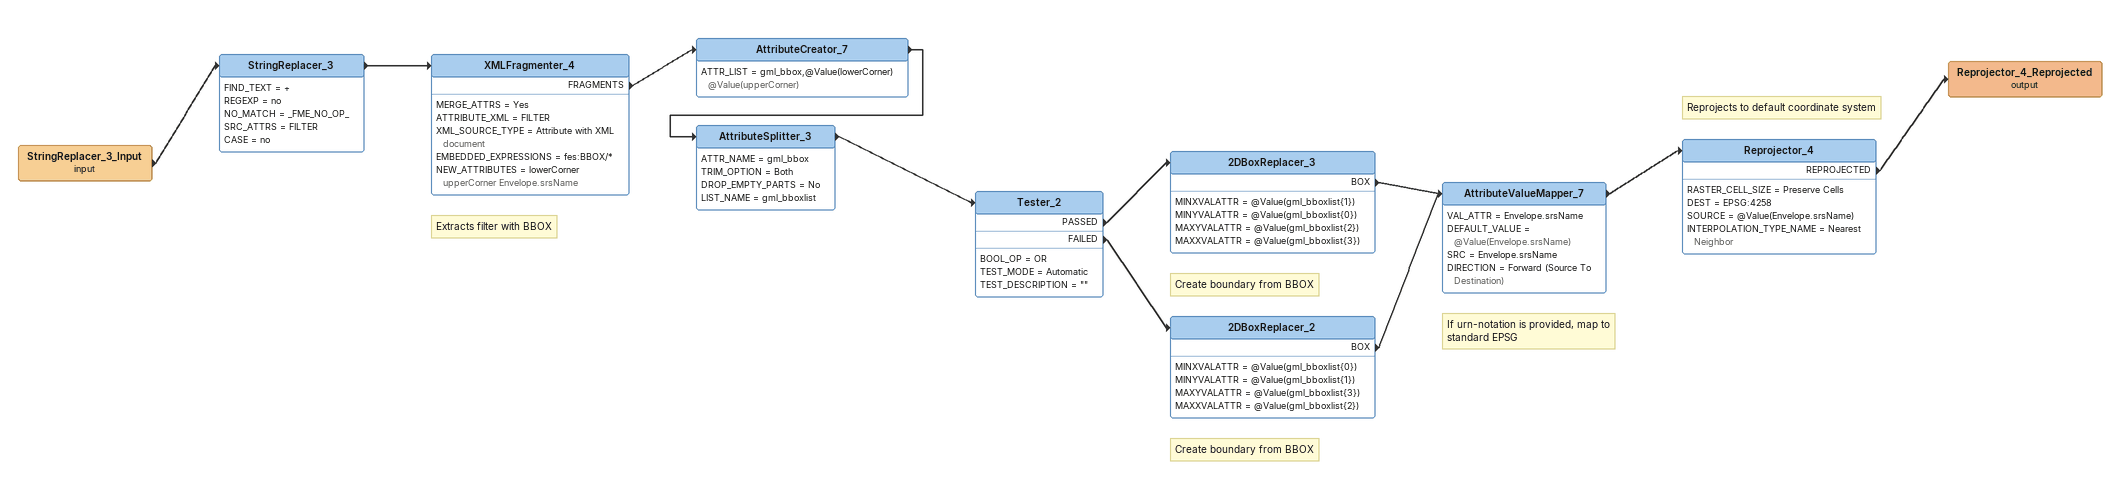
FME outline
StringReplacer_3_Input (input)
    -> StringReplacer_3
StringReplacer_3
    FIND_TEXT = +
    REGEXP = no
    NO_MATCH = _FME_NO_OP_
    SRC_ATTRS = FILTER
    CASE = no
    -> XMLFragmenter_4
Note: Extracts filter with BBOX
XMLFragmenter_4
    MERGE_ATTRS = Yes
    ATTRIBUTE_XML = FILTER
    XML_SOURCE_TYPE = Attribute with XML document
    EMBEDDED_EXPRESSIONS = fes:BBOX/*
    NEW_ATTRIBUTES = lowerCorner upperCorner Envelope.srsName
    FRAGMENTS -> AttributeCreator_7
AttributeCreator_7
    ATTR_LIST = gml_bbox,@Value(lowerCorner) @Value(upperCorner)
    -> AttributeSplitter_3
AttributeSplitter_3
    ATTR_NAME = gml_bbox
    TRIM_OPTION = Both
    DROP_EMPTY_PARTS = No
    LIST_NAME = gml_bboxlist
    -> Tester_2
Tester_2
    BOOL_OP = OR
    TEST_MODE = Automatic
    TEST_DESCRIPTION = ""
    PASSED -> 2DBoxReplacer_3
    FAILED -> 2DBoxReplacer_2
Note: Create boundary from BBOX
2DBoxReplacer_3
    MINXVALATTR = @Value(gml_bboxlist{1})
    MINYVALATTR = @Value(gml_bboxlist{0})
    MAXYVALATTR = @Value(gml_bboxlist{2})
    MAXXVALATTR = @Value(gml_bboxlist{3})
    BOX -> AttributeValueMapper_7
Note: Create boundary from BBOX
2DBoxReplacer_2
    MINXVALATTR = @Value(gml_bboxlist{0})
    MINYVALATTR = @Value(gml_bboxlist{1})
    MAXYVALATTR = @Value(gml_bboxlist{3})
    MAXXVALATTR = @Value(gml_bboxlist{2})
    BOX -> AttributeValueMapper_7
Note: If urn-notation is provided, map to standard EPSG
AttributeValueMapper_7
    VAL_ATTR = Envelope.srsName
    DEFAULT_VALUE = @Value(Envelope.srsName)
    SRC = Envelope.srsName
    DIRECTION = Forward (Source To Destination)
    -> Reprojector_4
Note: Reprojects to default coordinate system
Reprojector_4
    RASTER_CELL_SIZE = Preserve Cells
    DEST = EPSG:4258
    SOURCE = @Value(Envelope.srsName)
    INTERPOLATION_TYPE_NAME = Nearest Neighbor
    REPROJECTED -> Reprojector_4_Reprojected (output)
Reprojector_4_Reprojected (output)
